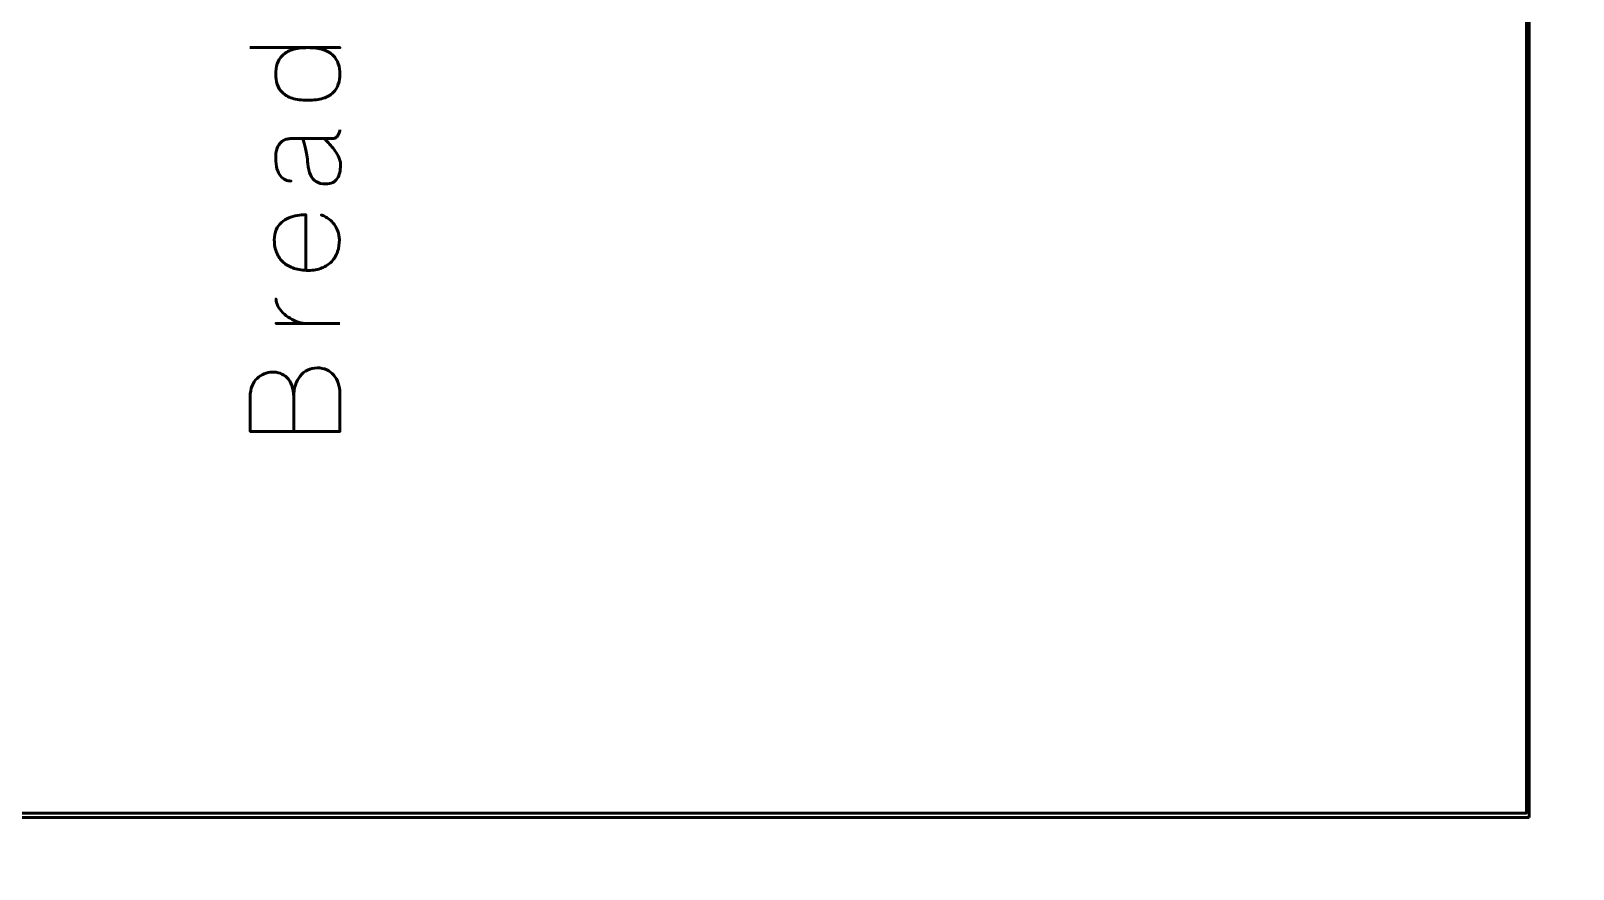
# Model space of a CAD drawing. Header units: centimetres. Extents: x -21 to 0, y -29.7 to 0.
# Drawn here: x -15.75 to -10.5, y -22.98 to -20.12 of the extents above; entities that cross this region are included whole.
import ezdxf

# ---------------------------------------------------------------- set-up
doc = ezdxf.new("R2010")
doc.units = ezdxf.units.CM
doc.header["$MEASUREMENT"] = 0
doc.layers.add('Layer 1', color=7, linetype='Continuous')

msp = doc.modelspace()

# ---------------------------------------------------------------- linework, layer by layer
at = {"layer": 'Layer 1', "color": 22, "lineweight": 53}
msp.add_open_spline([(-21.00002, -29.19996), (-21.00002, -29.19996), (-21.00002, -0.49992), (-21.00002, -0.49992), (-21.00002, -0.49992), (-21.00002, -0.22295), (-20.77693, 0.00004), (-20.49993, 0.00004), (-20.49993, 0.00004), (-20.49993, 0.00004), (-0.50008, 0.00004), (-0.50008, 0.00004), (-0.50008, 0.00004), (-0.22294, 0.00004), (0.00002, -0.22295), (0.00002, -0.49992), (0.00002, -0.49992), (0.00002, -0.49992), (0.00002, -29.19996), (0.00002, -29.19996), (0.00002, -29.19996), (0.00002, -29.47696), (-0.22294, -29.70005), (-0.50008, -29.70005), (-0.50008, -29.70005), (-0.50008, -29.70005), (-20.49993, -29.70005), (-20.49993, -29.70005), (-20.49993, -29.70005), (-20.77693, -29.70005), (-21.00002, -29.47696), (-21.00002, -29.19996)], degree=3, knots=[0, 0, 0, 0, 0.125, 0.125, 0.125, 0.125, 0.25, 0.25, 0.25, 0.25, 0.375, 0.375, 0.375, 0.375, 0.5, 0.5, 0.5, 0.5, 0.625, 0.625, 0.625, 0.625, 0.75, 0.75, 0.75, 0.75, 0.875, 0.875, 0.875, 0.875, 1, 1, 1, 1], dxfattribs=at)
at = {"layer": 'Layer 1', "color": 114, "lineweight": 53}
msp.add_open_spline([(-10.65013, -22.80002), (-10.65013, -22.80002), (-19.95003, -22.80002), (-19.95003, -22.80002), (-19.95003, -22.80002), (-20.22703, -22.80002), (-20.45013, -22.57693), (-20.45013, -22.29993), (-20.45013, -22.29993), (-20.45013, -22.29993), (-20.45013, -18.00007), (-20.45013, -18.00007), (-20.45013, -18.00007), (-20.45013, -17.72293), (-20.22703, -17.49997), (-19.95003, -17.49997), (-19.95003, -17.49997), (-19.95003, -17.49997), (-10.65013, -17.49997), (-10.65013, -17.49997), (-10.65013, -17.49997), (-10.64978, -19.26664), (-10.64978, -21.03334), (-10.65013, -22.80002)], degree=3, knots=[0, 0, 0, 0, 0.1666667, 0.1666667, 0.1666667, 0.1666667, 0.3333333, 0.3333333, 0.3333333, 0.3333333, 0.5, 0.5, 0.5, 0.5, 0.6666667, 0.6666667, 0.6666667, 0.6666667, 0.8333333, 0.8333333, 0.8333333, 0.8333333, 1, 1, 1, 1], dxfattribs=at)
at = {"layer": 'Layer 1', "color": 30, "lineweight": 53}
for points, knots in [([(-19.04108, -22.78513), (-19.04108, -22.78513), (-19.04108, -17.51485), (-19.04108, -17.51485), (-19.04108, -17.51485), (-19.04108, -17.51485), (-10.65908, -17.51485), (-10.65908, -17.51485), (-10.65908, -17.51485), (-10.65908, -17.51485), (-10.65908, -22.78513), (-10.65908, -22.78513), (-10.65908, -22.78513), (-10.65908, -22.78513), (-19.04108, -22.78513), (-19.04108, -22.78513)], [0, 0, 0, 0, 0.25, 0.25, 0.25, 0.25, 0.5, 0.5, 0.5, 0.5, 0.75, 0.75, 0.75, 0.75, 1, 1, 1, 1]), ([(-15.00424, -20.18111), (-15.00424, -20.18111), (-14.69817, -20.18111), (-14.69817, -20.18111), (-14.69817, -20.18111), (-14.69817, -20.18111), (-15.00424, -20.18111), (-15.00424, -20.18111)], [0, 0, 0, 0, 0.5, 0.5, 0.5, 0.5, 1, 1, 1, 1]), ([(-14.91661, -20.27128), (-14.91668, -20.25893), (-14.91499, -20.24736), (-14.91146, -20.23656), (-14.91146, -20.23656), (-14.90793, -20.22577), (-14.902, -20.21624), (-14.89375, -20.20799), (-14.89375, -20.20799), (-14.88549, -20.19973), (-14.87428, -20.19331), (-14.86016, -20.18866), (-14.86016, -20.18866), (-14.84605, -20.184), (-14.82849, -20.1816), (-14.80739, -20.18153), (-14.80739, -20.18153), (-14.78629, -20.1816), (-14.76873, -20.184), (-14.75461, -20.18866), (-14.75461, -20.18866), (-14.7405, -20.19331), (-14.72928, -20.19973), (-14.72103, -20.20799), (-14.72103, -20.20799), (-14.71277, -20.21624), (-14.70685, -20.22577), (-14.70332, -20.23656), (-14.70332, -20.23656), (-14.69979, -20.24736), (-14.6981, -20.25893), (-14.69817, -20.27128), (-14.69817, -20.27128), (-14.6981, -20.28362), (-14.69979, -20.2952), (-14.70332, -20.30592), (-14.70332, -20.30592), (-14.70685, -20.31672), (-14.71277, -20.32617), (-14.72103, -20.33435), (-14.72103, -20.33435), (-14.72928, -20.34254), (-14.7405, -20.34896), (-14.75461, -20.35354), (-14.75461, -20.35354), (-14.76873, -20.3582), (-14.78629, -20.36053), (-14.80739, -20.3606), (-14.80739, -20.3606), (-14.82849, -20.36053), (-14.84605, -20.3582), (-14.86016, -20.35354), (-14.86016, -20.35354), (-14.87428, -20.34896), (-14.88549, -20.34254), (-14.89375, -20.33435), (-14.89375, -20.33435), (-14.902, -20.32617), (-14.90793, -20.31672), (-14.91146, -20.30592), (-14.91146, -20.30592), (-14.91499, -20.2952), (-14.91668, -20.28362), (-14.91661, -20.27128)], [0, 0, 0, 0, 0.0625, 0.0625, 0.0625, 0.0625, 0.125, 0.125, 0.125, 0.125, 0.1875, 0.1875, 0.1875, 0.1875, 0.25, 0.25, 0.25, 0.25, 0.3125, 0.3125, 0.3125, 0.3125, 0.375, 0.375, 0.375, 0.375, 0.4375, 0.4375, 0.4375, 0.4375, 0.5, 0.5, 0.5, 0.5, 0.5625, 0.5625, 0.5625, 0.5625, 0.625, 0.625, 0.625, 0.625, 0.6875, 0.6875, 0.6875, 0.6875, 0.75, 0.75, 0.75, 0.75, 0.8125, 0.8125, 0.8125, 0.8125, 0.875, 0.875, 0.875, 0.875, 0.9375, 0.9375, 0.9375, 0.9375, 1, 1, 1, 1]), ([(-14.91661, -20.27128), (-14.91668, -20.25893), (-14.91499, -20.24736), (-14.91146, -20.23656), (-14.91146, -20.23656), (-14.90793, -20.22577), (-14.902, -20.21624), (-14.89375, -20.20799), (-14.89375, -20.20799), (-14.88549, -20.19973), (-14.87428, -20.19331), (-14.86016, -20.18866), (-14.86016, -20.18866), (-14.84605, -20.184), (-14.82849, -20.1816), (-14.80739, -20.18153), (-14.80739, -20.18153), (-14.78629, -20.1816), (-14.76873, -20.184), (-14.75461, -20.18866), (-14.75461, -20.18866), (-14.7405, -20.19331), (-14.72928, -20.19973), (-14.72103, -20.20799), (-14.72103, -20.20799), (-14.71277, -20.21624), (-14.70685, -20.22577), (-14.70332, -20.23656), (-14.70332, -20.23656), (-14.69979, -20.24736), (-14.6981, -20.25893), (-14.69817, -20.27128), (-14.69817, -20.27128), (-14.6981, -20.28362), (-14.69979, -20.2952), (-14.70332, -20.30592), (-14.70332, -20.30592), (-14.70685, -20.31672), (-14.71277, -20.32617), (-14.72103, -20.33435), (-14.72103, -20.33435), (-14.72928, -20.34254), (-14.7405, -20.34896), (-14.75461, -20.35354), (-14.75461, -20.35354), (-14.76873, -20.3582), (-14.78629, -20.36053), (-14.80739, -20.3606), (-14.80739, -20.3606), (-14.82849, -20.36053), (-14.84605, -20.3582), (-14.86016, -20.35354), (-14.86016, -20.35354), (-14.87428, -20.34896), (-14.88549, -20.34254), (-14.89375, -20.33435), (-14.89375, -20.33435), (-14.902, -20.32617), (-14.90793, -20.31672), (-14.91146, -20.30592), (-14.91146, -20.30592), (-14.91499, -20.2952), (-14.91668, -20.28362), (-14.91661, -20.27128)], [0, 0, 0, 0, 0.0625, 0.0625, 0.0625, 0.0625, 0.125, 0.125, 0.125, 0.125, 0.1875, 0.1875, 0.1875, 0.1875, 0.25, 0.25, 0.25, 0.25, 0.3125, 0.3125, 0.3125, 0.3125, 0.375, 0.375, 0.375, 0.375, 0.4375, 0.4375, 0.4375, 0.4375, 0.5, 0.5, 0.5, 0.5, 0.5625, 0.5625, 0.5625, 0.5625, 0.625, 0.625, 0.625, 0.625, 0.6875, 0.6875, 0.6875, 0.6875, 0.75, 0.75, 0.75, 0.75, 0.8125, 0.8125, 0.8125, 0.8125, 0.875, 0.875, 0.875, 0.875, 0.9375, 0.9375, 0.9375, 0.9375, 1, 1, 1, 1]), ([(-14.69817, -20.46093), (-14.69817, -20.461), (-14.69831, -20.46206), (-14.69859, -20.46404), (-14.69859, -20.46404), (-14.69888, -20.46608), (-14.69958, -20.46855), (-14.70057, -20.47152), (-14.70057, -20.47152), (-14.70156, -20.47448), (-14.70304, -20.47744), (-14.70501, -20.4804), (-14.70501, -20.4804), (-14.70706, -20.48337), (-14.70974, -20.48584), (-14.71306, -20.48788), (-14.71306, -20.48788), (-14.71644, -20.48986), (-14.72061, -20.49092), (-14.72569, -20.49099), (-14.72569, -20.49099), (-14.72569, -20.49099), (-14.86496, -20.49099), (-14.86496, -20.49099), (-14.86496, -20.49099), (-14.86856, -20.49092), (-14.87265, -20.49141), (-14.87717, -20.4924), (-14.87717, -20.4924), (-14.88168, -20.49332), (-14.8862, -20.49515), (-14.89086, -20.49776), (-14.89086, -20.49776), (-14.89544, -20.50037), (-14.89968, -20.50418), (-14.90356, -20.50912), (-14.90356, -20.50912), (-14.90744, -20.51399), (-14.91054, -20.52041), (-14.91294, -20.52824), (-14.91294, -20.52824), (-14.91534, -20.53607), (-14.91654, -20.54567), (-14.91661, -20.55703), (-14.91661, -20.55703), (-14.91654, -20.57128), (-14.91506, -20.58342), (-14.91216, -20.59336), (-14.91216, -20.59336), (-14.90927, -20.60338), (-14.90532, -20.61143), (-14.90038, -20.61763), (-14.90038, -20.61763), (-14.89537, -20.62377), (-14.8898, -20.62829), (-14.88359, -20.63111), (-14.88359, -20.63111), (-14.87731, -20.634), (-14.87082, -20.63541), (-14.86412, -20.63534), (-14.86412, -20.63534), (-14.87082, -20.63541), (-14.87731, -20.634), (-14.88359, -20.63111), (-14.88359, -20.63111), (-14.8898, -20.62829), (-14.89537, -20.62377), (-14.90038, -20.61763), (-14.90038, -20.61763), (-14.90532, -20.61143), (-14.90927, -20.60338), (-14.91216, -20.59336), (-14.91216, -20.59336), (-14.91506, -20.58342), (-14.91654, -20.57128), (-14.91661, -20.55703), (-14.91661, -20.55703), (-14.91654, -20.54567), (-14.91534, -20.53607), (-14.91294, -20.52824), (-14.91294, -20.52824), (-14.91054, -20.52041), (-14.90744, -20.51399), (-14.90356, -20.50912), (-14.90356, -20.50912), (-14.89968, -20.50418), (-14.89544, -20.50037), (-14.89086, -20.49776), (-14.89086, -20.49776), (-14.8862, -20.49515), (-14.88168, -20.49332), (-14.87717, -20.4924), (-14.87717, -20.4924), (-14.87265, -20.49141), (-14.86856, -20.49092), (-14.86496, -20.49099), (-14.86496, -20.49099), (-14.86496, -20.49099), (-14.72569, -20.49099), (-14.72569, -20.49099), (-14.72569, -20.49099), (-14.72061, -20.49092), (-14.71644, -20.48986), (-14.71306, -20.48788), (-14.71306, -20.48788), (-14.70974, -20.48584), (-14.70706, -20.48337), (-14.70501, -20.4804), (-14.70501, -20.4804), (-14.70304, -20.47744), (-14.70156, -20.47448), (-14.70057, -20.47152), (-14.70057, -20.47152), (-14.69958, -20.46855), (-14.69888, -20.46608), (-14.69859, -20.46404), (-14.69859, -20.46404), (-14.69831, -20.46206), (-14.69817, -20.461), (-14.69817, -20.46093)], [0, 0, 0, 0, 0.0333333, 0.0333333, 0.0333333, 0.0333333, 0.0666667, 0.0666667, 0.0666667, 0.0666667, 0.1, 0.1, 0.1, 0.1, 0.1333333, 0.1333333, 0.1333333, 0.1333333, 0.1666667, 0.1666667, 0.1666667, 0.1666667, 0.2, 0.2, 0.2, 0.2, 0.2333333, 0.2333333, 0.2333333, 0.2333333, 0.2666667, 0.2666667, 0.2666667, 0.2666667, 0.3, 0.3, 0.3, 0.3, 0.3333333, 0.3333333, 0.3333333, 0.3333333, 0.3666667, 0.3666667, 0.3666667, 0.3666667, 0.4, 0.4, 0.4, 0.4, 0.4333333, 0.4333333, 0.4333333, 0.4333333, 0.4666667, 0.4666667, 0.4666667, 0.4666667, 0.5, 0.5, 0.5, 0.5, 0.5333333, 0.5333333, 0.5333333, 0.5333333, 0.5666667, 0.5666667, 0.5666667, 0.5666667, 0.6, 0.6, 0.6, 0.6, 0.6333333, 0.6333333, 0.6333333, 0.6333333, 0.6666667, 0.6666667, 0.6666667, 0.6666667, 0.7, 0.7, 0.7, 0.7, 0.7333333, 0.7333333, 0.7333333, 0.7333333, 0.7666667, 0.7666667, 0.7666667, 0.7666667, 0.8, 0.8, 0.8, 0.8, 0.8333333, 0.8333333, 0.8333333, 0.8333333, 0.8666667, 0.8666667, 0.8666667, 0.8666667, 0.9, 0.9, 0.9, 0.9, 0.9333333, 0.9333333, 0.9333333, 0.9333333, 0.9666667, 0.9666667, 0.9666667, 0.9666667, 1, 1, 1, 1]), ([(-14.75363, -20.49099), (-14.74989, -20.4936), (-14.74551, -20.49727), (-14.7405, -20.50199), (-14.7405, -20.50199), (-14.73542, -20.50672), (-14.73027, -20.51223), (-14.72498, -20.5185), (-14.72498, -20.5185), (-14.71969, -20.52478), (-14.71475, -20.53149), (-14.71023, -20.53861), (-14.71023, -20.53861), (-14.70572, -20.54574), (-14.70212, -20.55301), (-14.69944, -20.56041), (-14.69944, -20.56041), (-14.69676, -20.56782), (-14.69549, -20.57502), (-14.69563, -20.582), (-14.69563, -20.582), (-14.69591, -20.59082), (-14.6969, -20.59908), (-14.69866, -20.6067), (-14.69866, -20.6067), (-14.7005, -20.61432), (-14.70325, -20.62095), (-14.70713, -20.62674), (-14.70713, -20.62674), (-14.71094, -20.63245), (-14.71609, -20.63697), (-14.72258, -20.64014), (-14.72258, -20.64014), (-14.72907, -20.64339), (-14.73719, -20.64501), (-14.74685, -20.64508), (-14.74685, -20.64508), (-14.75991, -20.64508), (-14.77063, -20.64247), (-14.77903, -20.63725), (-14.77903, -20.63725), (-14.78735, -20.6321), (-14.79377, -20.62441), (-14.79822, -20.61425), (-14.79822, -20.61425), (-14.80273, -20.60402), (-14.80563, -20.59146), (-14.80697, -20.5765), (-14.80697, -20.5765), (-14.80802, -20.56542), (-14.80922, -20.55576), (-14.81056, -20.54736), (-14.81056, -20.54736), (-14.8119, -20.53897), (-14.81332, -20.53156), (-14.8148, -20.525), (-14.8148, -20.525), (-14.81628, -20.5185), (-14.81783, -20.51251), (-14.81931, -20.507), (-14.81931, -20.507), (-14.82087, -20.50157), (-14.82242, -20.49621), (-14.8239, -20.49099), (-14.8239, -20.49099), (-14.82242, -20.49621), (-14.82087, -20.50157), (-14.81931, -20.507), (-14.81931, -20.507), (-14.81783, -20.51251), (-14.81628, -20.5185), (-14.8148, -20.525), (-14.8148, -20.525), (-14.81332, -20.53156), (-14.8119, -20.53897), (-14.81056, -20.54736), (-14.81056, -20.54736), (-14.80922, -20.55576), (-14.80802, -20.56542), (-14.80697, -20.5765), (-14.80697, -20.5765), (-14.80563, -20.59146), (-14.80273, -20.60402), (-14.79822, -20.61425), (-14.79822, -20.61425), (-14.79377, -20.62441), (-14.78735, -20.6321), (-14.77903, -20.63725), (-14.77903, -20.63725), (-14.77063, -20.64247), (-14.75991, -20.64508), (-14.74685, -20.64508), (-14.74685, -20.64508), (-14.73719, -20.64501), (-14.72907, -20.64339), (-14.72258, -20.64014), (-14.72258, -20.64014), (-14.71609, -20.63697), (-14.71094, -20.63245), (-14.70713, -20.62674), (-14.70713, -20.62674), (-14.70325, -20.62095), (-14.7005, -20.61432), (-14.69866, -20.6067), (-14.69866, -20.6067), (-14.6969, -20.59908), (-14.69591, -20.59082), (-14.69563, -20.582), (-14.69563, -20.582), (-14.69549, -20.57502), (-14.69676, -20.56782), (-14.69944, -20.56041), (-14.69944, -20.56041), (-14.70212, -20.55301), (-14.70572, -20.54574), (-14.71023, -20.53861), (-14.71023, -20.53861), (-14.71475, -20.53149), (-14.71969, -20.52478), (-14.72498, -20.5185), (-14.72498, -20.5185), (-14.73027, -20.51223), (-14.73542, -20.50672), (-14.7405, -20.50199), (-14.7405, -20.50199), (-14.74551, -20.49727), (-14.74989, -20.4936), (-14.75363, -20.49099)], [0, 0, 0, 0, 0.03125, 0.03125, 0.03125, 0.03125, 0.0625, 0.0625, 0.0625, 0.0625, 0.09375, 0.09375, 0.09375, 0.09375, 0.125, 0.125, 0.125, 0.125, 0.15625, 0.15625, 0.15625, 0.15625, 0.1875, 0.1875, 0.1875, 0.1875, 0.21875, 0.21875, 0.21875, 0.21875, 0.25, 0.25, 0.25, 0.25, 0.28125, 0.28125, 0.28125, 0.28125, 0.3125, 0.3125, 0.3125, 0.3125, 0.34375, 0.34375, 0.34375, 0.34375, 0.375, 0.375, 0.375, 0.375, 0.40625, 0.40625, 0.40625, 0.40625, 0.4375, 0.4375, 0.4375, 0.4375, 0.46875, 0.46875, 0.46875, 0.46875, 0.5, 0.5, 0.5, 0.5, 0.53125, 0.53125, 0.53125, 0.53125, 0.5625, 0.5625, 0.5625, 0.5625, 0.59375, 0.59375, 0.59375, 0.59375, 0.625, 0.625, 0.625, 0.625, 0.65625, 0.65625, 0.65625, 0.65625, 0.6875, 0.6875, 0.6875, 0.6875, 0.71875, 0.71875, 0.71875, 0.71875, 0.75, 0.75, 0.75, 0.75, 0.78125, 0.78125, 0.78125, 0.78125, 0.8125, 0.8125, 0.8125, 0.8125, 0.84375, 0.84375, 0.84375, 0.84375, 0.875, 0.875, 0.875, 0.875, 0.90625, 0.90625, 0.90625, 0.90625, 0.9375, 0.9375, 0.9375, 0.9375, 0.96875, 0.96875, 0.96875, 0.96875, 1, 1, 1, 1]), ([(-14.81416, -20.93887), (-14.81416, -20.93887), (-14.81416, -20.74964), (-14.81416, -20.74964), (-14.81416, -20.74964), (-14.82369, -20.74957), (-14.83335, -20.75041), (-14.84337, -20.75211), (-14.84337, -20.75211), (-14.85332, -20.7538), (-14.86292, -20.75662), (-14.87216, -20.7605), (-14.87216, -20.7605), (-14.8814, -20.76438), (-14.88973, -20.76968), (-14.89706, -20.77624), (-14.89706, -20.77624), (-14.90447, -20.78287), (-14.91033, -20.79105), (-14.91463, -20.80079), (-14.91463, -20.80079), (-14.91894, -20.81053), (-14.92119, -20.82217), (-14.92126, -20.83557), (-14.92126, -20.83557), (-14.92119, -20.8523), (-14.91844, -20.86711), (-14.91301, -20.88002), (-14.91301, -20.88002), (-14.90758, -20.89287), (-14.89982, -20.90373), (-14.88966, -20.91248), (-14.88966, -20.91248), (-14.87957, -20.9213), (-14.86736, -20.928), (-14.85325, -20.93252), (-14.85325, -20.93252), (-14.83907, -20.93703), (-14.82319, -20.93929), (-14.8057, -20.93929), (-14.8057, -20.93929), (-14.78813, -20.93922), (-14.77261, -20.9364), (-14.75927, -20.93104), (-14.75927, -20.93104), (-14.74594, -20.9256), (-14.73472, -20.91812), (-14.72576, -20.90853), (-14.72576, -20.90853), (-14.71687, -20.899), (-14.71016, -20.888), (-14.70579, -20.87551), (-14.70579, -20.87551), (-14.70142, -20.86309), (-14.69944, -20.84976), (-14.69986, -20.83557), (-14.69986, -20.83557), (-14.70029, -20.82422), (-14.70212, -20.81413), (-14.70537, -20.80531), (-14.70537, -20.80531), (-14.70868, -20.79649), (-14.71277, -20.7888), (-14.71771, -20.78223), (-14.71771, -20.78223), (-14.72265, -20.77574), (-14.72787, -20.77031), (-14.73338, -20.76594), (-14.73338, -20.76594), (-14.73888, -20.76156), (-14.7441, -20.75818), (-14.74904, -20.75578), (-14.74904, -20.75578), (-14.75391, -20.75338), (-14.758, -20.7519), (-14.76125, -20.75133), (-14.76125, -20.75133), (-14.758, -20.7519), (-14.75391, -20.75338), (-14.74904, -20.75578), (-14.74904, -20.75578), (-14.7441, -20.75818), (-14.73888, -20.76156), (-14.73338, -20.76594), (-14.73338, -20.76594), (-14.72787, -20.77031), (-14.72265, -20.77574), (-14.71771, -20.78223), (-14.71771, -20.78223), (-14.71277, -20.7888), (-14.70868, -20.79649), (-14.70537, -20.80531), (-14.70537, -20.80531), (-14.70212, -20.81413), (-14.70029, -20.82422), (-14.69986, -20.83557), (-14.69986, -20.83557), (-14.69944, -20.84976), (-14.70142, -20.86309), (-14.70579, -20.87551), (-14.70579, -20.87551), (-14.71016, -20.888), (-14.71687, -20.899), (-14.72576, -20.90853), (-14.72576, -20.90853), (-14.73472, -20.91812), (-14.74594, -20.9256), (-14.75927, -20.93104), (-14.75927, -20.93104), (-14.77261, -20.9364), (-14.78813, -20.93922), (-14.8057, -20.93929), (-14.8057, -20.93929), (-14.82319, -20.93929), (-14.83907, -20.93703), (-14.85325, -20.93252), (-14.85325, -20.93252), (-14.86736, -20.928), (-14.87957, -20.9213), (-14.88966, -20.91248), (-14.88966, -20.91248), (-14.89982, -20.90373), (-14.90758, -20.89287), (-14.91301, -20.88002), (-14.91301, -20.88002), (-14.91844, -20.86711), (-14.92119, -20.8523), (-14.92126, -20.83557), (-14.92126, -20.83557), (-14.92119, -20.82217), (-14.91894, -20.81053), (-14.91463, -20.80079), (-14.91463, -20.80079), (-14.91033, -20.79105), (-14.90447, -20.78287), (-14.89706, -20.77624), (-14.89706, -20.77624), (-14.88973, -20.76968), (-14.8814, -20.76438), (-14.87216, -20.7605), (-14.87216, -20.7605), (-14.86292, -20.75662), (-14.85332, -20.7538), (-14.84337, -20.75211), (-14.84337, -20.75211), (-14.83335, -20.75041), (-14.82369, -20.74957), (-14.81416, -20.74964), (-14.81416, -20.74964), (-14.81416, -20.74964), (-14.81416, -20.93887), (-14.81416, -20.93887)], [0, 0, 0, 0, 0.0263158, 0.0263158, 0.0263158, 0.0263158, 0.0526316, 0.0526316, 0.0526316, 0.0526316, 0.0789474, 0.0789474, 0.0789474, 0.0789474, 0.1052632, 0.1052632, 0.1052632, 0.1052632, 0.1315789, 0.1315789, 0.1315789, 0.1315789, 0.1578947, 0.1578947, 0.1578947, 0.1578947, 0.1842105, 0.1842105, 0.1842105, 0.1842105, 0.2105263, 0.2105263, 0.2105263, 0.2105263, 0.2368421, 0.2368421, 0.2368421, 0.2368421, 0.2631579, 0.2631579, 0.2631579, 0.2631579, 0.2894737, 0.2894737, 0.2894737, 0.2894737, 0.3157895, 0.3157895, 0.3157895, 0.3157895, 0.3421053, 0.3421053, 0.3421053, 0.3421053, 0.3684211, 0.3684211, 0.3684211, 0.3684211, 0.3947368, 0.3947368, 0.3947368, 0.3947368, 0.4210526, 0.4210526, 0.4210526, 0.4210526, 0.4473684, 0.4473684, 0.4473684, 0.4473684, 0.4736842, 0.4736842, 0.4736842, 0.4736842, 0.5, 0.5, 0.5, 0.5, 0.5263158, 0.5263158, 0.5263158, 0.5263158, 0.5526316, 0.5526316, 0.5526316, 0.5526316, 0.5789474, 0.5789474, 0.5789474, 0.5789474, 0.6052632, 0.6052632, 0.6052632, 0.6052632, 0.6315789, 0.6315789, 0.6315789, 0.6315789, 0.6578947, 0.6578947, 0.6578947, 0.6578947, 0.6842105, 0.6842105, 0.6842105, 0.6842105, 0.7105263, 0.7105263, 0.7105263, 0.7105263, 0.7368421, 0.7368421, 0.7368421, 0.7368421, 0.7631579, 0.7631579, 0.7631579, 0.7631579, 0.7894737, 0.7894737, 0.7894737, 0.7894737, 0.8157895, 0.8157895, 0.8157895, 0.8157895, 0.8421053, 0.8421053, 0.8421053, 0.8421053, 0.8684211, 0.8684211, 0.8684211, 0.8684211, 0.8947368, 0.8947368, 0.8947368, 0.8947368, 0.9210526, 0.9210526, 0.9210526, 0.9210526, 0.9473684, 0.9473684, 0.9473684, 0.9473684, 0.9736842, 0.9736842, 0.9736842, 0.9736842, 1, 1, 1, 1]), ([(-14.80908, -21.11963), (-14.81889, -21.11984), (-14.82884, -21.11836), (-14.83886, -21.11526), (-14.83886, -21.11526), (-14.84888, -21.11215), (-14.85847, -21.10785), (-14.86764, -21.10234), (-14.86764, -21.10234), (-14.87682, -21.09677), (-14.88493, -21.09042), (-14.89213, -21.08322), (-14.89213, -21.08322), (-14.89932, -21.0761), (-14.90497, -21.06848), (-14.90913, -21.06051), (-14.90913, -21.06051), (-14.91329, -21.05253), (-14.91534, -21.04463), (-14.91534, -21.03666), (-14.91534, -21.03666), (-14.91534, -21.04463), (-14.91329, -21.05253), (-14.90913, -21.06051), (-14.90913, -21.06051), (-14.90497, -21.06848), (-14.89932, -21.0761), (-14.89213, -21.08322), (-14.89213, -21.08322), (-14.88493, -21.09042), (-14.87682, -21.09677), (-14.86764, -21.10234), (-14.86764, -21.10234), (-14.85847, -21.10785), (-14.84888, -21.11215), (-14.83886, -21.11526), (-14.83886, -21.11526), (-14.82884, -21.11836), (-14.81889, -21.11984), (-14.80908, -21.11963)], [0, 0, 0, 0, 0.1, 0.1, 0.1, 0.1, 0.2, 0.2, 0.2, 0.2, 0.3, 0.3, 0.3, 0.3, 0.4, 0.4, 0.4, 0.4, 0.5, 0.5, 0.5, 0.5, 0.6, 0.6, 0.6, 0.6, 0.7, 0.7, 0.7, 0.7, 0.8, 0.8, 0.8, 0.8, 0.9, 0.9, 0.9, 0.9, 1, 1, 1, 1]), ([(-14.69817, -21.11963), (-14.69817, -21.11963), (-14.91534, -21.11963), (-14.91534, -21.11963), (-14.91534, -21.11963), (-14.91534, -21.11963), (-14.69817, -21.11963), (-14.69817, -21.11963)], [0, 0, 0, 0, 0.5, 0.5, 0.5, 0.5, 1, 1, 1, 1]), ([(-14.85523, -21.48708), (-14.85523, -21.48708), (-14.85523, -21.36982), (-14.85523, -21.36982), (-14.85523, -21.36982), (-14.8553, -21.35458), (-14.85741, -21.3416), (-14.86158, -21.33066), (-14.86158, -21.33066), (-14.86567, -21.31979), (-14.87124, -21.31098), (-14.87823, -21.30413), (-14.87823, -21.30413), (-14.88521, -21.29729), (-14.89311, -21.29235), (-14.90186, -21.28924), (-14.90186, -21.28924), (-14.91054, -21.28621), (-14.91957, -21.2848), (-14.92888, -21.28515), (-14.92888, -21.28515), (-14.9382, -21.28558), (-14.94723, -21.28755), (-14.95605, -21.29108), (-14.95605, -21.29108), (-14.96487, -21.29454), (-14.97284, -21.29976), (-14.97997, -21.3066), (-14.97997, -21.3066), (-14.98709, -21.31344), (-14.99274, -21.32198), (-14.9969, -21.33235), (-14.9969, -21.33235), (-15.00113, -21.34273), (-15.00332, -21.35493), (-15.00339, -21.36897), (-15.00339, -21.36897), (-15.00339, -21.36897), (-15.00339, -21.48708), (-15.00339, -21.48708), (-15.00339, -21.48708), (-15.00339, -21.48708), (-14.69817, -21.48708), (-14.69817, -21.48708), (-14.69817, -21.48708), (-14.69817, -21.48708), (-14.69817, -21.35712), (-14.69817, -21.35712), (-14.69817, -21.35712), (-14.69817, -21.34498), (-14.69993, -21.33369), (-14.70339, -21.32325), (-14.70339, -21.32325), (-14.70692, -21.31281), (-14.71193, -21.30371), (-14.71856, -21.29581), (-14.71856, -21.29581), (-14.72526, -21.28797), (-14.73331, -21.28184), (-14.74283, -21.27746), (-14.74283, -21.27746), (-14.75236, -21.27309), (-14.76315, -21.27083), (-14.77522, -21.27076), (-14.77522, -21.27076), (-14.78735, -21.27104), (-14.79829, -21.27358), (-14.80809, -21.27845), (-14.80809, -21.27845), (-14.8179, -21.28332), (-14.8263, -21.29009), (-14.83328, -21.29884), (-14.83328, -21.29884), (-14.84034, -21.30759), (-14.84577, -21.31803), (-14.84951, -21.33003), (-14.84951, -21.33003), (-14.85325, -21.34202), (-14.85515, -21.35528), (-14.85523, -21.36982), (-14.85523, -21.36982), (-14.85515, -21.35528), (-14.85325, -21.34202), (-14.84951, -21.33003), (-14.84951, -21.33003), (-14.84577, -21.31803), (-14.84034, -21.30759), (-14.83328, -21.29884), (-14.83328, -21.29884), (-14.8263, -21.29009), (-14.8179, -21.28332), (-14.80809, -21.27845), (-14.80809, -21.27845), (-14.79829, -21.27358), (-14.78735, -21.27104), (-14.77522, -21.27076), (-14.77522, -21.27076), (-14.76315, -21.27083), (-14.75236, -21.27309), (-14.74283, -21.27746), (-14.74283, -21.27746), (-14.73331, -21.28184), (-14.72526, -21.28797), (-14.71856, -21.29581), (-14.71856, -21.29581), (-14.71193, -21.30371), (-14.70692, -21.31281), (-14.70339, -21.32325), (-14.70339, -21.32325), (-14.69993, -21.33369), (-14.69817, -21.34498), (-14.69817, -21.35712), (-14.69817, -21.35712), (-14.69817, -21.35712), (-14.69817, -21.48708), (-14.69817, -21.48708), (-14.69817, -21.48708), (-14.69817, -21.48708), (-15.00339, -21.48708), (-15.00339, -21.48708), (-15.00339, -21.48708), (-15.00339, -21.48708), (-15.00339, -21.36897), (-15.00339, -21.36897), (-15.00339, -21.36897), (-15.00332, -21.35493), (-15.00113, -21.34273), (-14.9969, -21.33235), (-14.9969, -21.33235), (-14.99274, -21.32198), (-14.98709, -21.31344), (-14.97997, -21.3066), (-14.97997, -21.3066), (-14.97284, -21.29976), (-14.96487, -21.29454), (-14.95605, -21.29108), (-14.95605, -21.29108), (-14.94723, -21.28755), (-14.9382, -21.28558), (-14.92888, -21.28515), (-14.92888, -21.28515), (-14.91957, -21.2848), (-14.91054, -21.28621), (-14.90186, -21.28924), (-14.90186, -21.28924), (-14.89311, -21.29235), (-14.88521, -21.29729), (-14.87823, -21.30413), (-14.87823, -21.30413), (-14.87124, -21.31098), (-14.86567, -21.31979), (-14.86158, -21.33066), (-14.86158, -21.33066), (-14.85741, -21.3416), (-14.8553, -21.35458), (-14.85523, -21.36982), (-14.85523, -21.36982), (-14.85523, -21.36982), (-14.85523, -21.48708), (-14.85523, -21.48708)], [0, 0, 0, 0, 0.025, 0.025, 0.025, 0.025, 0.05, 0.05, 0.05, 0.05, 0.075, 0.075, 0.075, 0.075, 0.1, 0.1, 0.1, 0.1, 0.125, 0.125, 0.125, 0.125, 0.15, 0.15, 0.15, 0.15, 0.175, 0.175, 0.175, 0.175, 0.2, 0.2, 0.2, 0.2, 0.225, 0.225, 0.225, 0.225, 0.25, 0.25, 0.25, 0.25, 0.275, 0.275, 0.275, 0.275, 0.3, 0.3, 0.3, 0.3, 0.325, 0.325, 0.325, 0.325, 0.35, 0.35, 0.35, 0.35, 0.375, 0.375, 0.375, 0.375, 0.4, 0.4, 0.4, 0.4, 0.425, 0.425, 0.425, 0.425, 0.45, 0.45, 0.45, 0.45, 0.475, 0.475, 0.475, 0.475, 0.5, 0.5, 0.5, 0.5, 0.525, 0.525, 0.525, 0.525, 0.55, 0.55, 0.55, 0.55, 0.575, 0.575, 0.575, 0.575, 0.6, 0.6, 0.6, 0.6, 0.625, 0.625, 0.625, 0.625, 0.65, 0.65, 0.65, 0.65, 0.675, 0.675, 0.675, 0.675, 0.7, 0.7, 0.7, 0.7, 0.725, 0.725, 0.725, 0.725, 0.75, 0.75, 0.75, 0.75, 0.775, 0.775, 0.775, 0.775, 0.8, 0.8, 0.8, 0.8, 0.825, 0.825, 0.825, 0.825, 0.85, 0.85, 0.85, 0.85, 0.875, 0.875, 0.875, 0.875, 0.9, 0.9, 0.9, 0.9, 0.925, 0.925, 0.925, 0.925, 0.95, 0.95, 0.95, 0.95, 0.975, 0.975, 0.975, 0.975, 1, 1, 1, 1])]:
    msp.add_open_spline(points, degree=3, knots=knots, dxfattribs=at)

doc.saveas('drawing.dxf')
